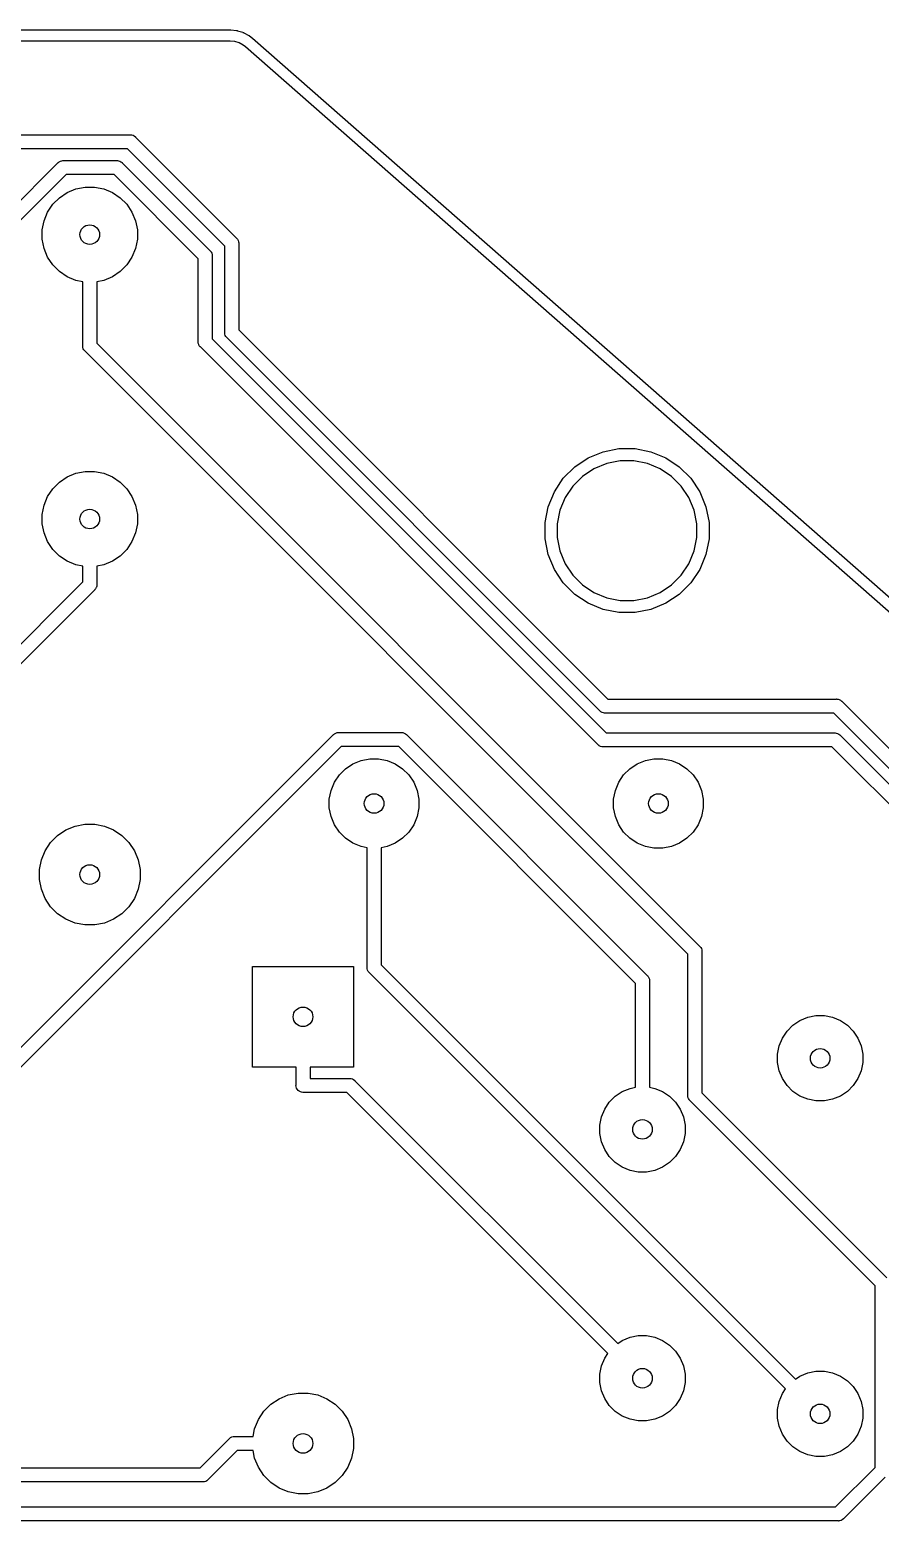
# Model space of a CAD drawing. Extents: x 17 to 176, y -177 to -9.
# Drawn here: x 122.88 to 138.07, y -35.78 to -9.04 of the extents above; entities that cross this region are included whole.
import ezdxf

# ---------------------------------------------------------------- set-up
doc = ezdxf.new("R2010")
doc.units = 0
doc.layers.add('BLACK', color=7, linetype='CONTINUOUS')

msp = doc.modelspace()

# ---------------------------------------------------------------- linework, layer by layer
at = {"layer": 'BLACK', "linetype": 'CONTINUOUS'}
for p, q in [((112.273, -9.044), (126.469, -9.044)), ((126.469, -9.044), (126.474, -9.0445)), ((126.474, -9.0445), (126.474, -9.0445)), ((126.474, -9.0445), (126.573, -9.0541)), ((126.573, -9.0541), (126.573, -9.0541)), ((126.573, -9.0541), (126.574, -9.0543)), ((126.574, -9.0543), (126.583, -9.0562)), ((126.583, -9.0562), (126.592, -9.0579)), ((126.592, -9.0579), (126.687, -9.0866)), ((126.687, -9.0866), (126.688, -9.087)), ((126.688, -9.087), (126.697, -9.0906)), ((126.697, -9.0906), (126.705, -9.094)), ((126.46, -9.244), (112.368, -9.244)), ((126.544, -9.2522), (126.46, -9.244)), ((126.62, -9.2752), (126.544, -9.2522)), ((126.691, -9.3133), (126.62, -9.2752)), ((126.736, -9.3476), (126.691, -9.3133)), ((126.705, -9.094), (126.792, -9.1406)), ((175.24, -51.931), (126.736, -9.3476)), ((126.792, -9.1406), (126.794, -9.1412)), ((126.794, -9.1412), (126.8, -9.1455)), ((126.8, -9.1455), (126.806, -9.1495)), ((126.806, -9.1495), (126.859, -9.1899)), ((126.859, -9.1899), (126.862, -9.1919)), ((126.862, -9.1919), (175.379, -51.7871)), ((121.4, -10.9169), (124.671, -10.9169)), ((124.671, -10.9169), (124.677, -10.9163)), ((124.677, -10.9163), (124.683, -10.9169)), ((124.683, -10.9169), (124.683, -10.9169)), ((124.683, -10.9169), (124.701, -10.9187)), ((124.701, -10.9187), (124.725, -10.9259)), ((124.725, -10.9259), (124.746, -10.9375)), ((124.746, -10.9375), (124.766, -10.9531)), ((124.766, -10.9531), (124.769, -10.9579)), ((124.769, -10.9579), (126.572, -12.7601)), ((124.625, -11.1669), (121.445, -11.1669)), ((126.363, -12.9046), (124.625, -11.1669)), ((122.503, -12.2992), (123.383, -11.4192)), ((123.383, -11.4192), (123.387, -11.4145)), ((123.387, -11.4145), (123.392, -11.4106)), ((123.392, -11.4106), (123.406, -11.3989)), ((123.392, -11.4106), (123.392, -11.4106)), ((123.406, -11.3989), (123.428, -11.3873)), ((123.428, -11.3873), (123.451, -11.3801)), ((123.451, -11.3801), (123.47, -11.3783)), ((123.47, -11.3783), (123.476, -11.3777)), ((123.47, -11.3783), (123.47, -11.3783)), ((123.476, -11.3777), (123.482, -11.3783)), ((123.482, -11.3783), (124.433, -11.3783)), ((124.433, -11.3783), (124.439, -11.3777)), ((124.439, -11.3777), (124.446, -11.3783)), ((124.446, -11.3783), (124.446, -11.3783)), ((124.446, -11.3783), (124.464, -11.3801)), ((124.464, -11.3801), (124.487, -11.3873)), ((124.487, -11.3873), (124.509, -11.3989)), ((124.509, -11.3989), (124.528, -11.4145)), ((124.528, -11.4145), (124.532, -11.4193)), ((124.532, -11.4193), (126.098, -12.985)), ((123.528, -11.6283), (122.712, -12.4437)), ((124.388, -11.6283), (123.528, -11.6283)), ((125.889, -13.1295), (124.388, -11.6283)), ((123.41, -12.0398), (123.549, -11.9467)), ((123.549, -11.9467), (123.704, -11.8827)), ((123.704, -11.8827), (123.868, -11.85)), ((123.868, -11.85), (124.036, -11.85)), ((124.036, -11.85), (124.2, -11.8827)), ((124.2, -11.8827), (124.355, -11.9467)), ((124.355, -11.9467), (124.494, -12.0398)), ((123.135, -12.4521), (123.199, -12.2974)), ((123.199, -12.2974), (123.292, -12.1582)), ((123.292, -12.1582), (123.41, -12.0398)), ((124.494, -12.0398), (124.612, -12.1582)), ((124.612, -12.1582), (124.705, -12.2974)), ((124.705, -12.2974), (124.769, -12.4521)), ((123.102, -12.6163), (123.135, -12.4521)), ((124.769, -12.4521), (124.802, -12.6163)), ((123.102, -12.7837), (123.102, -12.6163)), ((123.135, -12.9479), (123.102, -12.7837)), ((124.802, -12.7837), (124.769, -12.9479)), ((124.802, -12.6163), (124.802, -12.7837)), ((126.572, -12.7601), (126.576, -12.764)), ((126.576, -12.764), (126.58, -12.7687)), ((126.58, -12.7687), (126.58, -12.7687)), ((126.58, -12.7687), (126.584, -12.7734)), ((126.584, -12.7734), (126.592, -12.783)), ((126.592, -12.783), (126.604, -12.8047)), ((126.604, -12.8047), (126.611, -12.8283)), ((126.611, -12.8283), (126.613, -12.8467)), ((123.199, -13.1026), (123.135, -12.9479)), ((124.769, -12.9479), (124.705, -13.1026)), ((126.098, -12.985), (126.103, -12.9889)), ((126.103, -12.9889), (126.107, -12.9936)), ((126.107, -12.9936), (126.118, -13.0079)), ((126.118, -13.0079), (126.121, -13.0126)), ((126.121, -13.0126), (126.13, -13.0296)), ((126.13, -13.0296), (126.137, -13.0532)), ((126.137, -13.0532), (126.139, -13.0716)), ((126.139, -13.0716), (126.139, -13.0716)), ((126.139, -13.0716), (126.139, -13.0777)), ((126.139, -13.0777), (126.139, -13.0838)), ((126.139, -13.0838), (126.139, -14.5619)), ((126.363, -14.4445), (126.363, -12.9046)), ((126.613, -12.8467), (126.613, -12.8467)), ((126.613, -12.8467), (126.613, -12.8528)), ((126.613, -12.8528), (126.613, -12.8589)), ((126.613, -12.8589), (126.613, -14.3988)), ((123.292, -13.2418), (123.199, -13.1026)), ((123.41, -13.3602), (123.292, -13.2418)), ((123.549, -13.4533), (123.41, -13.3602)), ((124.494, -13.3602), (124.355, -13.4533)), ((124.612, -13.2418), (124.494, -13.3602)), ((124.705, -13.1026), (124.612, -13.2418)), ((125.889, -14.6076), (125.889, -13.1295)), ((123.704, -13.5173), (123.549, -13.4533)), ((123.827, -13.5418), (123.704, -13.5173)), ((123.827, -14.6834), (123.827, -13.5418)), ((124.2, -13.5173), (124.077, -13.5418)), ((124.077, -13.5418), (124.077, -14.6377)), ((124.355, -13.4533), (124.2, -13.5173)), ((126.613, -14.3988), (133.208, -20.9942)), ((123.826, -14.6895), (123.827, -14.6834)), ((123.827, -14.6956), (123.826, -14.6895)), ((123.829, -14.714), (123.827, -14.6956)), ((123.827, -14.6956), (123.827, -14.6956)), ((124.077, -14.6377), (134.847, -25.4079)), ((125.888, -14.6137), (125.889, -14.6076)), ((125.891, -14.6382), (125.888, -14.6137)), ((125.898, -14.6618), (125.891, -14.6382)), ((125.909, -14.6835), (125.898, -14.6618)), ((125.921, -14.6977), (125.909, -14.6835)), ((125.925, -14.7025), (125.921, -14.6977)), ((125.93, -14.7064), (125.925, -14.7025)), ((133.032, -21.809), (125.93, -14.7064)), ((126.139, -14.5619), (133.177, -21.5999)), ((126.362, -14.4506), (126.363, -14.4445)), ((126.363, -14.4567), (126.362, -14.4506)), ((126.364, -14.4751), (126.363, -14.4567)), ((126.363, -14.4567), (126.363, -14.4567)), ((126.372, -14.4987), (126.364, -14.4751)), ((126.383, -14.5204), (126.372, -14.4987)), ((126.399, -14.5394), (126.383, -14.5204)), ((126.404, -14.5433), (126.399, -14.5394)), ((133.063, -21.2033), (126.404, -14.5433)), ((123.836, -14.7376), (123.829, -14.714)), ((123.848, -14.7593), (123.836, -14.7376)), ((123.863, -14.7783), (123.848, -14.7593)), ((123.868, -14.7822), (123.863, -14.7783)), ((134.638, -25.5524), (123.868, -14.7822)), ((132.857, -16.6877), (133.124, -16.5772)), ((133.124, -16.5772), (133.407, -16.5209)), ((133.407, -16.5209), (133.696, -16.5209)), ((133.696, -16.5209), (133.979, -16.5772)), ((133.979, -16.5772), (134.245, -16.6877)), ((132.617, -16.8481), (132.857, -16.6877)), ((133.188, -16.7878), (132.961, -16.8817)), ((133.429, -16.7399), (133.188, -16.7878)), ((133.674, -16.7399), (133.429, -16.7399)), ((133.915, -16.7878), (133.674, -16.7399)), ((134.142, -16.8817), (133.915, -16.7878)), ((134.245, -16.6877), (134.485, -16.8481)), ((123.41, -17.1198), (123.549, -17.0267)), ((123.549, -17.0267), (123.704, -16.9627)), ((123.704, -16.9627), (123.868, -16.93)), ((123.868, -16.93), (124.036, -16.93)), ((124.036, -16.93), (124.2, -16.9627)), ((124.2, -16.9627), (124.355, -17.0267)), ((124.355, -17.0267), (124.494, -17.1198)), ((132.253, -17.2922), (132.413, -17.0522)), ((132.413, -17.0522), (132.617, -16.8481)), ((132.757, -17.0181), (132.583, -17.1918)), ((132.961, -16.8817), (132.757, -17.0181)), ((134.346, -17.0181), (134.142, -16.8817)), ((134.52, -17.1918), (134.346, -17.0181)), ((134.485, -16.8481), (134.69, -17.0522)), ((134.69, -17.0522), (134.85, -17.2922)), ((123.135, -17.5321), (123.199, -17.3774)), ((123.199, -17.3774), (123.292, -17.2382)), ((123.292, -17.2382), (123.41, -17.1198)), ((124.494, -17.1198), (124.612, -17.2382)), ((124.612, -17.2382), (124.705, -17.3774)), ((124.705, -17.3774), (124.769, -17.5321)), ((132.142, -17.5589), (132.253, -17.2922)), ((132.583, -17.1918), (132.447, -17.3959)), ((134.656, -17.3959), (134.52, -17.1918)), ((134.85, -17.2922), (134.96, -17.5589)), ((123.102, -17.6963), (123.135, -17.5321)), ((124.769, -17.5321), (124.802, -17.6963)), ((132.086, -17.842), (132.142, -17.5589)), ((132.353, -17.6228), (132.305, -17.8636)), ((132.447, -17.3959), (132.353, -17.6228)), ((134.75, -17.6228), (134.656, -17.3959)), ((134.798, -17.8636), (134.75, -17.6228)), ((134.96, -17.5589), (135.017, -17.842)), ((123.102, -17.8637), (123.102, -17.6963)), ((123.135, -18.0279), (123.102, -17.8637)), ((124.802, -17.8637), (124.769, -18.0279)), ((124.802, -17.6963), (124.802, -17.8637)), ((132.086, -18.1307), (132.086, -17.842)), ((132.305, -17.8636), (132.305, -18.1091)), ((134.798, -18.1091), (134.798, -17.8636)), ((135.017, -17.842), (135.017, -18.1307)), ((123.199, -18.1826), (123.135, -18.0279)), ((123.292, -18.3218), (123.199, -18.1826)), ((124.705, -18.1826), (124.612, -18.3218)), ((124.769, -18.0279), (124.705, -18.1826)), ((132.142, -18.4138), (132.086, -18.1307)), ((132.305, -18.1091), (132.353, -18.35)), ((134.75, -18.35), (134.798, -18.1091)), ((135.017, -18.1307), (134.96, -18.4138)), ((123.41, -18.4402), (123.292, -18.3218)), ((123.549, -18.5333), (123.41, -18.4402)), ((124.494, -18.4402), (124.355, -18.5333)), ((124.612, -18.3218), (124.494, -18.4402)), ((132.253, -18.6805), (132.142, -18.4138)), ((132.353, -18.35), (132.447, -18.5768)), ((134.656, -18.5768), (134.75, -18.35)), ((134.96, -18.4138), (134.85, -18.6805)), ((123.704, -18.5973), (123.549, -18.5333)), ((123.827, -18.6218), (123.704, -18.5973)), ((123.827, -18.9035), (123.827, -18.6218)), ((124.2, -18.5973), (124.077, -18.6218)), ((124.077, -18.6218), (124.077, -18.9492)), ((124.355, -18.5333), (124.2, -18.5973)), ((132.413, -18.9206), (132.253, -18.6805)), ((132.447, -18.5768), (132.583, -18.781)), ((134.52, -18.781), (134.656, -18.5768)), ((134.85, -18.6805), (134.69, -18.9206)), ((120.681, -22.0496), (123.827, -18.9035)), ((124.075, -18.9798), (124.071, -18.9949)), ((124.077, -18.9614), (124.075, -18.9798)), ((124.077, -18.9492), (124.078, -18.9553)), ((124.078, -18.9553), (124.077, -18.9614)), ((124.077, -18.9614), (124.077, -18.9614)), ((132.617, -19.1247), (132.413, -18.9206)), ((132.583, -18.781), (132.757, -18.9546)), ((132.757, -18.9546), (132.961, -19.091)), ((134.142, -19.091), (134.346, -18.9546)), ((134.346, -18.9546), (134.52, -18.781)), ((134.69, -18.9206), (134.485, -19.1247)), ((124.036, -19.048), (120.89, -22.1941)), ((124.041, -19.0441), (124.036, -19.048)), ((124.045, -19.0394), (124.041, -19.0441)), ((124.056, -19.0251), (124.045, -19.0394)), ((124.045, -19.0394), (124.045, -19.0394)), ((124.068, -19.0034), (124.056, -19.0251)), ((124.071, -18.9949), (124.068, -19.0034)), ((132.857, -19.285), (132.617, -19.1247)), ((132.961, -19.091), (133.188, -19.185)), ((133.188, -19.185), (133.429, -19.2329)), ((133.429, -19.2329), (133.674, -19.2329)), ((133.674, -19.2329), (133.915, -19.185)), ((133.915, -19.185), (134.142, -19.091)), ((134.485, -19.1247), (134.245, -19.285)), ((133.124, -19.3955), (132.857, -19.285)), ((133.407, -19.4518), (133.124, -19.3955)), ((133.696, -19.4518), (133.407, -19.4518)), ((133.979, -19.3955), (133.696, -19.4518)), ((134.245, -19.285), (133.979, -19.3955)), ((133.208, -20.9942), (137.29, -20.9942)), ((137.29, -20.9942), (137.296, -20.9936)), ((137.296, -20.9936), (137.302, -20.9942)), ((137.302, -20.9942), (137.302, -20.9942)), ((137.302, -20.9942), (137.321, -20.996)), ((137.321, -20.996), (137.344, -21.0032)), ((137.344, -21.0032), (137.366, -21.0148)), ((137.366, -21.0148), (137.385, -21.0304)), ((137.385, -21.0304), (137.389, -21.0352)), ((137.389, -21.0352), (174.813, -58.4595)), ((133.067, -21.208), (133.063, -21.2033)), ((133.072, -21.2119), (133.067, -21.208)), ((133.086, -21.2236), (133.072, -21.2119)), ((133.072, -21.2119), (133.072, -21.2119)), ((133.108, -21.2352), (133.086, -21.2236)), ((133.132, -21.2424), (133.108, -21.2352)), ((133.15, -21.2442), (133.132, -21.2424)), ((133.156, -21.2448), (133.15, -21.2442)), ((133.15, -21.2442), (133.15, -21.2442)), ((133.162, -21.2442), (133.156, -21.2448)), ((137.244, -21.2442), (133.162, -21.2442)), ((174.604, -58.604), (137.244, -21.2442)), ((120.293, -29.6434), (128.302, -21.6341)), ((128.302, -21.6341), (128.306, -21.6294)), ((128.306, -21.6294), (128.311, -21.625)), ((128.311, -21.625), (128.325, -21.6138)), ((128.325, -21.6138), (128.347, -21.6022)), ((128.347, -21.6022), (128.348, -21.6017)), ((128.348, -21.6017), (128.37, -21.595)), ((128.37, -21.595), (128.389, -21.5932)), ((128.389, -21.5932), (128.395, -21.5926)), ((128.389, -21.5932), (128.389, -21.5932)), ((128.395, -21.5926), (128.401, -21.5932)), ((128.401, -21.5932), (129.516, -21.5932)), ((129.516, -21.5932), (129.522, -21.5926)), ((129.522, -21.5926), (129.529, -21.5932)), ((129.529, -21.5932), (129.529, -21.5932)), ((129.529, -21.5932), (129.547, -21.595)), ((129.547, -21.595), (129.57, -21.6022)), ((129.57, -21.6022), (129.592, -21.6138)), ((129.592, -21.6138), (129.611, -21.6294)), ((129.611, -21.6294), (129.615, -21.6342)), ((129.615, -21.6342), (133.911, -25.9301)), ((133.177, -21.5999), (137.259, -21.5999)), ((137.259, -21.5999), (137.265, -21.5993)), ((137.265, -21.5993), (137.271, -21.5999)), ((137.271, -21.5999), (137.271, -21.5999)), ((137.271, -21.5999), (137.289, -21.6017)), ((137.289, -21.6017), (137.313, -21.6089)), ((137.313, -21.6089), (137.335, -21.6205)), ((137.335, -21.6205), (137.354, -21.6361)), ((137.354, -21.6361), (137.358, -21.6409)), ((137.358, -21.6409), (170.86, -55.1437)), ((128.446, -21.8432), (120.437, -29.8524)), ((129.471, -21.8432), (128.446, -21.8432)), ((133.702, -26.0746), (129.471, -21.8432)), ((133.036, -21.8137), (133.032, -21.809)), ((133.041, -21.8176), (133.036, -21.8137)), ((133.053, -21.8273), (133.041, -21.8176)), ((133.041, -21.8176), (133.041, -21.8176)), ((133.055, -21.8293), (133.053, -21.8273)), ((133.077, -21.8409), (133.055, -21.8293)), ((133.1, -21.8481), (133.077, -21.8409)), ((133.119, -21.8499), (133.1, -21.8481)), ((133.125, -21.8505), (133.119, -21.8499)), ((133.119, -21.8499), (133.119, -21.8499)), ((133.131, -21.8499), (133.125, -21.8505)), ((137.213, -21.8499), (133.131, -21.8499)), ((170.651, -55.2882), (137.213, -21.8499)), ((128.522, -22.2386), (128.653, -22.151)), ((128.653, -22.151), (128.799, -22.0907)), ((128.799, -22.0907), (128.953, -22.06)), ((128.953, -22.06), (129.111, -22.06)), ((129.111, -22.06), (129.265, -22.0907)), ((129.265, -22.0907), (129.411, -22.151)), ((129.411, -22.151), (129.542, -22.2386)), ((133.602, -22.2386), (133.733, -22.151)), ((133.733, -22.151), (133.879, -22.0907)), ((133.879, -22.0907), (134.033, -22.06)), ((134.033, -22.06), (134.191, -22.06)), ((134.191, -22.06), (134.345, -22.0907)), ((134.345, -22.0907), (134.491, -22.151)), ((134.491, -22.151), (134.622, -22.2386)), ((128.323, -22.4811), (128.411, -22.35)), ((128.411, -22.35), (128.522, -22.2386)), ((129.542, -22.2386), (129.653, -22.35)), ((129.653, -22.35), (129.741, -22.4811)), ((133.403, -22.4811), (133.491, -22.35)), ((133.491, -22.35), (133.602, -22.2386)), ((134.622, -22.2386), (134.733, -22.35)), ((134.733, -22.35), (134.821, -22.4811)), ((128.232, -22.7812), (128.263, -22.6266)), ((128.263, -22.6266), (128.323, -22.4811)), ((129.741, -22.4811), (129.801, -22.6266)), ((129.801, -22.6266), (129.832, -22.7812)), ((133.312, -22.7812), (133.343, -22.6266)), ((133.343, -22.6266), (133.403, -22.4811)), ((134.821, -22.4811), (134.881, -22.6266)), ((134.881, -22.6266), (134.912, -22.7812)), ((128.232, -22.9388), (128.232, -22.7812)), ((128.263, -23.0934), (128.232, -22.9388)), ((129.832, -22.9388), (129.801, -23.0934)), ((129.832, -22.7812), (129.832, -22.9388)), ((133.312, -22.9388), (133.312, -22.7812)), ((133.343, -23.0934), (133.312, -22.9388)), ((134.912, -22.9388), (134.881, -23.0934)), ((134.912, -22.7812), (134.912, -22.9388)), ((123.689, -23.2646), (123.863, -23.23)), ((123.863, -23.23), (124.041, -23.23)), ((124.041, -23.23), (124.215, -23.2646)), ((128.323, -23.2389), (128.263, -23.0934)), ((128.411, -23.37), (128.323, -23.2389)), ((129.741, -23.2389), (129.653, -23.37)), ((129.801, -23.0934), (129.741, -23.2389)), ((133.403, -23.2389), (133.343, -23.0934)), ((133.491, -23.37), (133.403, -23.2389)), ((134.821, -23.2389), (134.733, -23.37)), ((134.881, -23.0934), (134.821, -23.2389)), ((123.253, -23.5563), (123.378, -23.4309)), ((123.378, -23.4309), (123.526, -23.3324)), ((123.526, -23.3324), (123.689, -23.2646)), ((124.215, -23.2646), (124.378, -23.3324)), ((124.378, -23.3324), (124.526, -23.4309)), ((124.526, -23.4309), (124.651, -23.5563)), ((128.522, -23.4814), (128.411, -23.37)), ((128.653, -23.569), (128.522, -23.4814)), ((129.542, -23.4814), (129.411, -23.569)), ((129.653, -23.37), (129.542, -23.4814)), ((133.602, -23.4814), (133.491, -23.37)), ((133.733, -23.569), (133.602, -23.4814)), ((134.622, -23.4814), (134.491, -23.569)), ((134.733, -23.37), (134.622, -23.4814)), ((123.087, -23.8675), (123.154, -23.7037)), ((123.154, -23.7037), (123.253, -23.5563)), ((124.651, -23.5563), (124.75, -23.7037)), ((124.75, -23.7037), (124.817, -23.8675)), ((128.799, -23.6293), (128.653, -23.569)), ((128.907, -23.6508), (128.799, -23.6293)), ((128.907, -25.7849), (128.907, -23.6508)), ((129.265, -23.6293), (129.157, -23.6508)), ((129.157, -23.6508), (129.157, -25.7392)), ((129.411, -23.569), (129.265, -23.6293)), ((133.879, -23.6293), (133.733, -23.569)), ((134.033, -23.66), (133.879, -23.6293)), ((134.191, -23.66), (134.033, -23.66)), ((134.345, -23.6293), (134.191, -23.66)), ((134.491, -23.569), (134.345, -23.6293)), ((123.052, -24.0414), (123.087, -23.8675)), ((123.052, -24.2186), (123.052, -24.0414)), ((124.817, -23.8675), (124.852, -24.0414)), ((124.852, -24.0414), (124.852, -24.2186)), ((123.087, -24.3925), (123.052, -24.2186)), ((124.852, -24.2186), (124.817, -24.3925)), ((123.154, -24.5563), (123.087, -24.3925)), ((123.253, -24.7037), (123.154, -24.5563)), ((124.75, -24.5563), (124.651, -24.7037)), ((124.817, -24.3925), (124.75, -24.5563)), ((123.378, -24.8291), (123.253, -24.7037)), ((123.526, -24.9276), (123.378, -24.8291)), ((124.526, -24.8291), (124.378, -24.9276)), ((124.651, -24.7037), (124.526, -24.8291)), ((123.689, -24.9954), (123.526, -24.9276)), ((123.863, -25.03), (123.689, -24.9954)), ((124.041, -25.03), (123.863, -25.03)), ((124.215, -24.9954), (124.041, -25.03)), ((124.378, -24.9276), (124.215, -24.9954)), ((134.638, -28.0731), (134.638, -25.5524)), ((134.847, -25.4079), (134.852, -25.4118)), ((134.852, -25.4118), (134.856, -25.4165)), ((134.856, -25.4165), (134.856, -25.4165)), ((134.856, -25.4165), (134.865, -25.4283)), ((134.865, -25.4283), (134.868, -25.4308)), ((134.868, -25.4308), (134.879, -25.4525)), ((134.879, -25.4525), (134.886, -25.4761)), ((134.886, -25.4761), (134.888, -25.4945)), ((134.888, -25.4945), (134.888, -25.4945)), ((134.888, -25.4945), (134.889, -25.5006)), ((134.889, -25.5006), (134.888, -25.5067)), ((134.888, -25.5067), (134.888, -28.0274)), ((126.862, -27.57), (126.862, -25.77)), ((126.862, -25.77), (128.662, -25.77)), ((128.662, -25.77), (128.662, -27.57)), ((128.906, -25.791), (128.907, -25.7849)), ((128.907, -25.7971), (128.906, -25.791)), ((128.909, -25.8155), (128.907, -25.7971)), ((128.907, -25.7971), (128.907, -25.7971)), ((128.916, -25.8391), (128.909, -25.8155)), ((128.928, -25.8608), (128.916, -25.8391)), ((128.943, -25.8798), (128.928, -25.8608)), ((128.948, -25.8837), (128.943, -25.8798)), ((136.382, -33.3176), (128.948, -25.8837)), ((129.157, -25.7392), (136.559, -33.1408)), ((133.911, -25.9301), (133.916, -25.934)), ((133.916, -25.934), (133.92, -25.9387)), ((133.702, -27.9289), (133.702, -26.0746)), ((133.92, -25.9387), (133.931, -25.953)), ((133.931, -25.953), (133.943, -25.9747)), ((133.943, -25.9747), (133.95, -25.9983)), ((133.95, -25.9983), (133.952, -26.0167)), ((133.952, -26.0167), (133.952, -26.0167)), ((133.952, -26.0167), (133.953, -26.0228)), ((133.953, -26.0228), (133.952, -26.0289)), ((133.952, -26.0289), (133.952, -27.9289)), ((136.516, -26.8191), (136.641, -26.7357)), ((136.641, -26.7357), (136.78, -26.6783)), ((136.78, -26.6783), (136.927, -26.649)), ((136.927, -26.649), (137.077, -26.649)), ((137.077, -26.649), (137.224, -26.6783)), ((137.224, -26.6783), (137.363, -26.7357)), ((137.363, -26.7357), (137.488, -26.8191)), ((136.327, -27.0501), (136.41, -26.9253)), ((136.41, -26.9253), (136.516, -26.8191)), ((137.488, -26.8191), (137.594, -26.9253)), ((137.594, -26.9253), (137.677, -27.0501)), ((136.24, -27.336), (136.269, -27.1887)), ((136.269, -27.1887), (136.327, -27.0501)), ((137.677, -27.0501), (137.735, -27.1887)), ((137.735, -27.1887), (137.764, -27.336)), ((136.24, -27.486), (136.24, -27.336)), ((136.269, -27.6333), (136.24, -27.486)), ((137.764, -27.486), (137.735, -27.6333)), ((137.764, -27.336), (137.764, -27.486)), ((127.637, -27.57), (126.862, -27.57)), ((127.637, -27.8892), (127.637, -27.57)), ((128.662, -27.57), (127.887, -27.57)), ((127.887, -27.57), (127.887, -27.7703)), ((127.887, -27.7703), (128.59, -27.7703)), ((128.59, -27.7703), (128.596, -27.7697)), ((128.596, -27.7697), (128.602, -27.7703)), ((128.602, -27.7703), (128.602, -27.7703)), ((128.602, -27.7703), (128.621, -27.7721)), ((128.621, -27.7721), (128.644, -27.7793)), ((128.644, -27.7793), (128.666, -27.7909)), ((128.666, -27.7909), (128.685, -27.8065)), ((128.685, -27.8065), (128.689, -27.8113)), ((136.327, -27.7719), (136.269, -27.6333)), ((136.41, -27.8967), (136.327, -27.7719)), ((137.677, -27.7719), (137.594, -27.8967)), ((137.735, -27.6333), (137.677, -27.7719)), ((127.636, -27.8953), (127.637, -27.8892)), ((127.639, -27.9198), (127.636, -27.8953)), ((127.646, -27.9434), (127.639, -27.9198)), ((127.658, -27.9651), (127.646, -27.9434)), ((127.673, -27.9841), (127.658, -27.9651)), ((127.692, -27.9997), (127.673, -27.9841)), ((127.714, -28.0113), (127.692, -27.9997)), ((127.737, -28.0185), (127.714, -28.0113)), ((127.756, -28.0203), (127.737, -28.0185)), ((127.762, -28.0209), (127.756, -28.0203)), ((127.756, -28.0203), (127.756, -28.0203)), ((127.768, -28.0203), (127.762, -28.0209)), ((128.545, -28.0203), (127.768, -28.0203)), ((133.207, -32.6826), (128.545, -28.0203)), ((128.689, -27.8113), (133.384, -32.5058)), ((133.341, -28.0891), (133.466, -28.0057)), ((133.466, -28.0057), (133.605, -27.9483)), ((133.605, -27.9483), (133.702, -27.9289)), ((133.952, -27.9289), (134.049, -27.9483)), ((134.049, -27.9483), (134.188, -28.0057)), ((134.188, -28.0057), (134.313, -28.0891)), ((134.637, -28.0792), (134.638, -28.0731)), ((134.888, -28.0274), (138.193, -31.3328)), ((136.516, -28.0029), (136.41, -27.8967)), ((136.641, -28.0863), (136.516, -28.0029)), ((137.488, -28.0029), (137.363, -28.0863)), ((137.594, -27.8967), (137.488, -28.0029)), ((133.094, -28.4587), (133.152, -28.3201)), ((133.152, -28.3201), (133.235, -28.1953)), ((133.235, -28.1953), (133.341, -28.0891)), ((134.313, -28.0891), (134.419, -28.1953)), ((134.419, -28.1953), (134.502, -28.3201)), ((134.502, -28.3201), (134.56, -28.4587)), ((134.638, -28.0853), (134.637, -28.0792)), ((134.64, -28.1037), (134.638, -28.0853)), ((134.638, -28.0853), (134.638, -28.0853)), ((134.647, -28.1273), (134.64, -28.1037)), ((134.659, -28.149), (134.647, -28.1273)), ((134.674, -28.168), (134.659, -28.149)), ((134.679, -28.1719), (134.674, -28.168)), ((137.984, -31.4773), (134.679, -28.1719)), ((136.78, -28.1437), (136.641, -28.0863)), ((136.927, -28.173), (136.78, -28.1437)), ((137.077, -28.173), (136.927, -28.173)), ((137.224, -28.1437), (137.077, -28.173)), ((137.363, -28.0863), (137.224, -28.1437)), ((133.065, -28.6059), (133.094, -28.4587)), ((133.065, -28.756), (133.065, -28.6059)), ((134.56, -28.4587), (134.589, -28.6059)), ((134.589, -28.6059), (134.589, -28.756)), ((133.094, -28.9033), (133.065, -28.756)), ((134.589, -28.756), (134.56, -28.9033)), ((133.152, -29.0419), (133.094, -28.9033)), ((133.235, -29.1667), (133.152, -29.0419)), ((134.502, -29.0419), (134.419, -29.1667)), ((134.56, -28.9033), (134.502, -29.0419)), ((133.341, -29.2729), (133.235, -29.1667)), ((133.466, -29.3563), (133.341, -29.2729)), ((133.605, -29.4137), (133.466, -29.3563)), ((134.188, -29.3563), (134.049, -29.4137)), ((134.313, -29.2729), (134.188, -29.3563)), ((134.419, -29.1667), (134.313, -29.2729)), ((133.752, -29.443), (133.605, -29.4137)), ((133.902, -29.443), (133.752, -29.443)), ((134.049, -29.4137), (133.902, -29.443)), ((137.984, -34.7172), (137.984, -31.4773)), ((133.384, -32.5058), (133.466, -32.4507)), ((133.466, -32.4507), (133.605, -32.3933)), ((133.605, -32.3933), (133.752, -32.364)), ((133.752, -32.364), (133.902, -32.364)), ((133.902, -32.364), (134.049, -32.3933)), ((134.049, -32.3933), (134.188, -32.4507)), ((134.188, -32.4507), (134.313, -32.5341)), ((134.313, -32.5341), (134.419, -32.6403)), ((133.094, -32.9037), (133.152, -32.7651)), ((133.152, -32.7651), (133.207, -32.6826)), ((134.419, -32.6403), (134.502, -32.7651)), ((134.502, -32.7651), (134.56, -32.9037)), ((133.065, -33.051), (133.094, -32.9037)), ((133.065, -33.201), (133.065, -33.051)), ((134.56, -32.9037), (134.589, -33.051)), ((134.589, -33.051), (134.589, -33.201)), ((136.559, -33.1408), (136.641, -33.0857)), ((136.641, -33.0857), (136.78, -33.0283)), ((136.78, -33.0283), (136.927, -32.999)), ((136.927, -32.999), (137.077, -32.999)), ((137.077, -32.999), (137.224, -33.0283)), ((137.224, -33.0283), (137.363, -33.0857)), ((137.363, -33.0857), (137.488, -33.1691)), ((127.499, -33.4246), (127.673, -33.39)), ((127.673, -33.39), (127.851, -33.39)), ((127.851, -33.39), (128.025, -33.4246)), ((133.094, -33.3483), (133.065, -33.201)), ((133.152, -33.4869), (133.094, -33.3483)), ((134.56, -33.3483), (134.502, -33.4869)), ((134.589, -33.201), (134.56, -33.3483)), ((136.269, -33.5387), (136.327, -33.4001)), ((136.327, -33.4001), (136.382, -33.3176)), ((137.488, -33.1691), (137.594, -33.2753)), ((137.594, -33.2753), (137.677, -33.4001)), ((137.677, -33.4001), (137.735, -33.5387)), ((127.063, -33.7163), (127.188, -33.5909)), ((127.188, -33.5909), (127.336, -33.4924)), ((127.336, -33.4924), (127.499, -33.4246)), ((128.025, -33.4246), (128.188, -33.4924)), ((128.188, -33.4924), (128.336, -33.5909)), ((128.336, -33.5909), (128.461, -33.7163)), ((133.235, -33.6117), (133.152, -33.4869)), ((133.341, -33.7179), (133.235, -33.6117)), ((134.419, -33.6117), (134.313, -33.7179)), ((134.502, -33.4869), (134.419, -33.6117)), ((136.24, -33.6859), (136.269, -33.5387)), ((136.24, -33.8361), (136.24, -33.6859)), ((137.735, -33.5387), (137.764, -33.6859)), ((137.764, -33.6859), (137.764, -33.8361)), ((126.897, -34.0275), (126.964, -33.8637)), ((126.964, -33.8637), (127.063, -33.7163)), ((128.461, -33.7163), (128.56, -33.8637)), ((128.56, -33.8637), (128.627, -34.0275)), ((133.466, -33.8013), (133.341, -33.7179)), ((133.605, -33.8587), (133.466, -33.8013)), ((133.752, -33.888), (133.605, -33.8587)), ((133.902, -33.888), (133.752, -33.888)), ((134.049, -33.8587), (133.902, -33.888)), ((134.188, -33.8013), (134.049, -33.8587)), ((134.313, -33.7179), (134.188, -33.8013)), ((136.269, -33.9833), (136.24, -33.8361)), ((137.764, -33.8361), (137.735, -33.9833)), ((125.924, -34.7263), (126.444, -34.2059)), ((126.444, -34.2059), (126.448, -34.2012)), ((126.448, -34.2012), (126.453, -34.1973)), ((126.453, -34.1973), (126.467, -34.1856)), ((126.453, -34.1973), (126.453, -34.1973)), ((126.467, -34.1856), (126.489, -34.174)), ((126.489, -34.174), (126.491, -34.1731)), ((126.491, -34.1731), (126.512, -34.1668)), ((126.512, -34.1668), (126.531, -34.165)), ((126.531, -34.165), (126.537, -34.1644)), ((126.531, -34.165), (126.531, -34.165)), ((126.537, -34.1644), (126.543, -34.165)), ((126.543, -34.165), (126.869, -34.165)), ((126.869, -34.165), (126.897, -34.0275)), ((128.627, -34.0275), (128.662, -34.2014)), ((128.662, -34.2014), (128.662, -34.3786)), ((136.327, -34.1219), (136.269, -33.9833)), ((136.41, -34.2467), (136.327, -34.1219)), ((137.677, -34.1219), (137.594, -34.2467)), ((137.735, -33.9833), (137.677, -34.1219)), ((126.588, -34.415), (126.068, -34.9353)), ((126.869, -34.415), (126.588, -34.415)), ((126.897, -34.5525), (126.869, -34.415)), ((128.662, -34.3786), (128.627, -34.5525)), ((136.516, -34.3529), (136.41, -34.2467)), ((136.641, -34.4363), (136.516, -34.3529)), ((136.78, -34.4937), (136.641, -34.4363)), ((136.927, -34.523), (136.78, -34.4937)), ((137.224, -34.4937), (137.077, -34.523)), ((137.363, -34.4363), (137.224, -34.4937)), ((137.488, -34.3529), (137.363, -34.4363)), ((137.594, -34.2467), (137.488, -34.3529)), ((110.55, -34.7263), (125.924, -34.7263)), ((126.964, -34.7163), (126.897, -34.5525)), ((127.063, -34.8637), (126.964, -34.7163)), ((128.56, -34.7163), (128.461, -34.8637)), ((128.627, -34.5525), (128.56, -34.7163)), ((137.077, -34.523), (136.927, -34.523)), ((137.277, -35.425), (137.984, -34.7172)), ((125.969, -34.9763), (110.505, -34.9763)), ((125.975, -34.9769), (125.969, -34.9763)), ((125.982, -34.9763), (125.975, -34.9769)), ((126, -34.9745), (125.982, -34.9763)), ((125.982, -34.9763), (125.982, -34.9763)), ((126.023, -34.9673), (126, -34.9745)), ((126.045, -34.9557), (126.023, -34.9673)), ((126.064, -34.9401), (126.045, -34.9557)), ((126.068, -34.9353), (126.064, -34.9401)), ((127.188, -34.9891), (127.063, -34.8637)), ((127.336, -35.0876), (127.188, -34.9891)), ((128.336, -34.9891), (128.188, -35.0876)), ((128.461, -34.8637), (128.336, -34.9891)), ((138.161, -34.894), (137.421, -35.634)), ((127.499, -35.1554), (127.336, -35.0876)), ((127.673, -35.19), (127.499, -35.1554)), ((127.851, -35.19), (127.673, -35.19)), ((128.025, -35.1554), (127.851, -35.19)), ((128.188, -35.0876), (128.025, -35.1554)), ((99.8325, -35.425), (137.277, -35.425)), ((137.322, -35.675), (99.7868, -35.675)), ((137.328, -35.6756), (137.322, -35.675)), ((137.335, -35.675), (137.328, -35.6756)), ((137.353, -35.6732), (137.335, -35.675)), ((137.335, -35.675), (137.335, -35.675)), ((137.376, -35.666), (137.353, -35.6732)), ((137.398, -35.6544), (137.376, -35.666)), ((137.417, -35.6388), (137.398, -35.6544)), ((137.421, -35.634), (137.417, -35.6388))]:
    msp.add_line(p, q, dxfattribs=at)
at = {"layer": 'BLACK'}
for centre in [(123.952, -12.7), (123.952, -12.7), (123.952, -17.78), (123.952, -17.78), (129.032, -22.86), (129.032, -22.86), (134.112, -22.86), (134.112, -22.86), (123.952, -24.13), (123.952, -24.13), (127.762, -26.67), (127.762, -26.67), (137.002, -27.411), (137.002, -27.411), (133.827, -28.681), (133.827, -28.681), (133.827, -33.126), (133.827, -33.126), (137.002, -33.761), (137.002, -33.761), (127.762, -34.29), (127.762, -34.29)]:
    msp.add_circle(centre, 0.175, dxfattribs=at)

doc.saveas('drawing.dxf')
